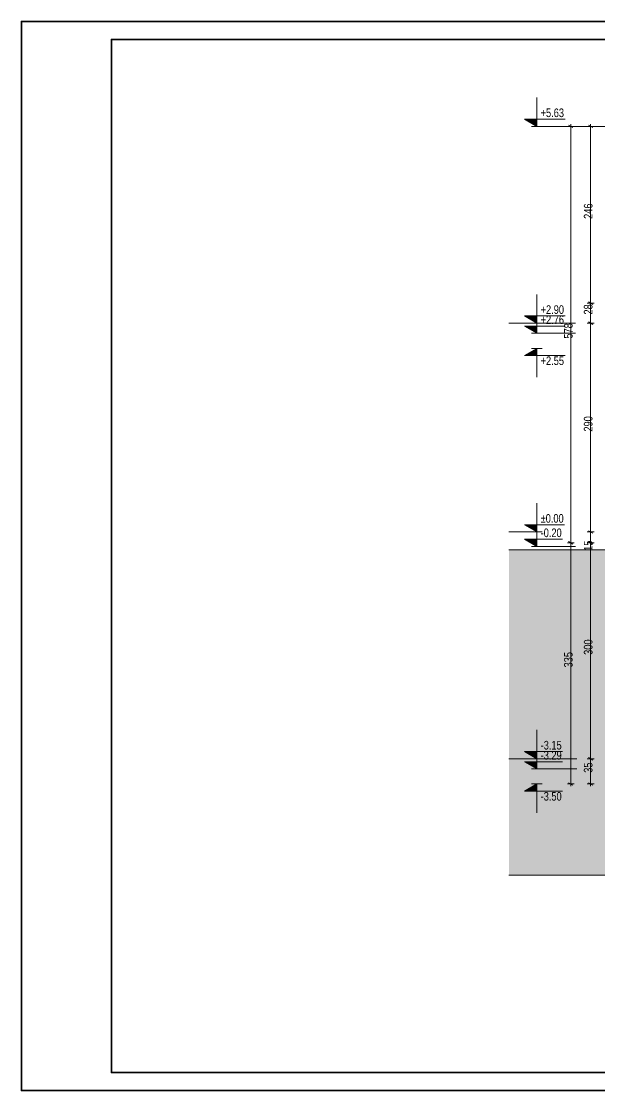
# Model space of a CAD drawing. Header units: millimetres. Extents: x -440 to 2671, y 0 to 297.
# Drawn here: x 2251.1 to 2411.8, y 0 to 297 of the extents above; entities that cross this region are included whole.
import ezdxf

# ---------------------------------------------------------------- set-up
doc = ezdxf.new("R2010")
doc.units = ezdxf.units.MM
doc.header["$MEASUREMENT"] = 0
doc.layers.add('1', color=7, linetype='Continuous', lineweight=13, true_color=0x2b2b2b)
doc.layers.add('85', color=7, linetype='Continuous', lineweight=20, true_color=0x404040)
doc.layers.add('129', color=255, linetype='Continuous', lineweight=0)
doc.layers.add('41', color=7, linetype='Continuous', lineweight=35)
doc.styles.add('GENERATED_STYLE_6', font='GOTHIC.TTF')

msp = doc.modelspace()

# ---------------------------------------------------------------- hatches: boundary and pattern name
at = {"linetype": 'Continuous', "lineweight": 0, "true_color": 0xffffff}
msp.add_hatch(color=7, dxfattribs=at).paths.add_polyline_path([(2554.13, 150.25), (2386.57, 150.25), (2386.57, 59.89), (2554.13, 59.89)])
at = {"layer": '85', "linetype": 'Continuous', "lineweight": 20, "true_color": 0x2a2a2a}
for points in [[(2394.35, 267.84), (2394.35, 269.84), (2390.89, 269.84)], [(2394.35, 213.17), (2394.35, 215.17), (2390.89, 215.17)], [(2394.35, 213.17), (2394.35, 215.17), (2390.89, 215.17)], [(2394.35, 210.37), (2394.35, 212.37), (2390.89, 212.37)], [(2394.35, 206.17), (2390.89, 204.17), (2394.35, 204.17)], [(2394.35, 155.17), (2394.35, 157.17), (2390.89, 157.17)], [(2394.35, 151.17), (2394.35, 153.17), (2390.89, 153.17)], [(2394.35, 92.17), (2394.35, 94.17), (2390.89, 94.17)], [(2394.35, 92.17), (2394.35, 94.17), (2390.89, 94.17)], [(2394.35, 92.17), (2394.35, 94.17), (2390.89, 94.17)], [(2394.35, 89.37), (2394.35, 91.37), (2390.89, 91.37)], [(2394.35, 85.17), (2390.89, 83.17), (2394.35, 83.17)]]:
    msp.add_hatch(color=250, dxfattribs=at).paths.add_polyline_path(points)

# ---------------------------------------------------------------- linework, layer by layer
at = {"layer": '129', "color": 255, "linetype": 'Continuous', "lineweight": 0, "flags": 128}
msp.add_lwpolyline([(2386.57, 150.25), (2554.13, 150.25), (2554.13, 59.89), (2386.57, 59.89)], dxfattribs=at)
at = {"layer": '41', "color": 7, "linetype": 'Continuous', "lineweight": 35, "flags": 128}
for points in [[(2671.13, 297), (2251.13, 297), (2251.13, 0), (2671.13, 0)], [(2666.13, 292), (2276.13, 292), (2276.13, 5), (2666.13, 5)]]:
    msp.add_lwpolyline(points, close=True, dxfattribs=at)
at = {"layer": '85', "linetype": 'Continuous', "lineweight": 20}
for p, q in [((2394.35, 267.84), (2394.35, 275.84)), ((2394.35, 267.84), (2390.89, 269.84)), ((2390.89, 269.84), (2394.35, 269.84)), ((2394.35, 267.84), (2392.85, 267.84)), ((2394.35, 269.84), (2402.23, 269.84)), ((2394.35, 267.84), (2528.13, 267.84)), ((2404.71, 267.84), (2402.83, 267.84)), ((2404.39, 267.48), (2403.14, 268.2)), ((2403.77, 267.84), (2403.77, 268.45)), ((2403.77, 152.17), (2403.77, 267.84)), ((2410.23, 267.84), (2408.35, 267.84)), ((2409.92, 267.48), (2408.67, 268.2)), ((2409.29, 267.84), (2409.29, 268.45)), ((2409.29, 218.71), (2409.29, 267.84)), ((2394.35, 213.17), (2394.35, 221.17)), ((2394.35, 213.17), (2394.35, 221.17)), ((2394.35, 210.37), (2394.35, 218.37)), ((2410.23, 218.71), (2408.35, 218.71)), ((2408.67, 219.07), (2409.92, 218.35)), ((2409.29, 213.17), (2409.29, 218.71)), ((2394.35, 213.17), (2390.89, 215.17)), ((2390.89, 215.17), (2394.35, 215.17)), ((2394.35, 213.17), (2390.89, 215.17)), ((2390.89, 215.17), (2394.35, 215.17)), ((2394.35, 215.17), (2402.23, 215.17)), ((2394.35, 215.17), (2402.23, 215.17)), ((2394.35, 213.17), (2386.57, 213.17)), ((2394.35, 210.37), (2390.89, 212.37)), ((2390.89, 212.37), (2394.35, 212.37)), ((2394.35, 213.17), (2392.85, 213.17)), ((2394.35, 213.17), (2395.85, 213.17)), ((2394.35, 213.17), (2405.13, 213.17)), ((2394.35, 212.37), (2402.23, 212.37)), ((2410.23, 213.17), (2408.35, 213.17)), ((2408.67, 213.53), (2409.92, 212.81)), ((2409.29, 155.17), (2409.29, 213.17)), ((2394.35, 210.37), (2392.85, 210.37)), ((2394.35, 210.37), (2405.13, 210.37)), ((2394.35, 206.17), (2390.89, 204.17)), ((2394.35, 206.17), (2392.85, 206.17)), ((2394.35, 206.17), (2395.85, 206.17)), ((2394.35, 206.17), (2394.35, 198.17)), ((2390.89, 204.17), (2394.35, 204.17)), ((2394.35, 204.17), (2402.23, 204.17)), ((2394.35, 155.17), (2394.35, 163.17)), ((2394.35, 151.17), (2394.35, 159.17)), ((2394.35, 155.17), (2386.57, 155.17)), ((2394.35, 155.17), (2390.89, 157.17)), ((2390.89, 157.17), (2394.35, 157.17)), ((2394.35, 157.17), (2402.05, 157.17)), ((2394.35, 155.17), (2395.85, 155.17)), ((2410.23, 155.17), (2408.35, 155.17)), ((2408.67, 155.53), (2409.92, 154.81)), ((2409.29, 152.17), (2409.29, 155.17)), ((2394.35, 151.17), (2390.89, 153.17)), ((2390.89, 153.17), (2394.35, 153.17)), ((2394.35, 153.17), (2401.48, 153.17)), ((2404.71, 152.17), (2402.83, 152.17)), ((2403.14, 152.53), (2404.39, 151.81)), ((2403.77, 85.17), (2403.77, 152.17)), ((2410.23, 152.17), (2408.35, 152.17)), ((2408.67, 152.53), (2409.92, 151.81)), ((2409.29, 92.17), (2409.29, 152.17)), ((2394.35, 151.17), (2392.85, 151.17)), ((2394.35, 151.17), (2405.06, 151.17)), ((2394.35, 92.17), (2394.35, 100.17)), ((2394.35, 92.17), (2394.35, 100.17)), ((2394.35, 92.17), (2394.35, 100.17)), ((2394.35, 89.37), (2394.35, 97.37)), ((2394.35, 92.17), (2386.57, 92.17)), ((2394.35, 92.17), (2390.89, 94.17)), ((2390.89, 94.17), (2394.35, 94.17)), ((2394.35, 92.17), (2390.89, 94.17)), ((2390.89, 94.17), (2394.35, 94.17)), ((2394.35, 92.17), (2390.89, 94.17)), ((2390.89, 94.17), (2394.35, 94.17)), ((2394.35, 92.17), (2392.85, 92.17)), ((2394.35, 92.17), (2392.85, 92.17)), ((2394.35, 94.17), (2401.48, 94.17)), ((2394.35, 94.17), (2401.48, 94.17)), ((2394.35, 94.17), (2401.48, 94.17)), ((2394.35, 92.17), (2405.47, 92.17)), ((2394.35, 92.17), (2395.85, 92.17)), ((2394.35, 92.17), (2405.13, 92.17)), ((2410.23, 92.17), (2408.35, 92.17)), ((2408.67, 92.53), (2409.92, 91.81)), ((2409.29, 85.17), (2409.29, 92.17)), ((2394.35, 89.37), (2390.89, 91.37)), ((2390.89, 91.37), (2394.35, 91.37)), ((2394.35, 89.37), (2392.85, 89.37)), ((2394.35, 91.37), (2401.48, 91.37)), ((2394.35, 89.37), (2405.47, 89.37)), ((2394.35, 85.17), (2390.89, 83.17)), ((2390.89, 83.17), (2394.35, 83.17)), ((2394.35, 85.17), (2392.85, 85.17)), ((2394.35, 85.17), (2395.85, 85.17)), ((2394.35, 85.17), (2394.35, 77.17)), ((2394.35, 83.17), (2401.48, 83.17)), ((2404.71, 85.17), (2402.83, 85.17)), ((2403.14, 85.53), (2404.39, 84.81)), ((2403.77, 84.56), (2403.77, 85.17)), ((2410.23, 85.17), (2408.35, 85.17)), ((2408.67, 85.53), (2409.92, 84.81)), ((2409.29, 84.56), (2409.29, 85.17))]:
    msp.add_line(p, q, dxfattribs=at)

# ---------------------------------------------------------------- texts
at = {"layer": '1', "linetype": 'Continuous', "lineweight": 13, "char_height": 2.4, "attachment_point": 7, "style": 'GENERATED_STYLE_6'}
for s, insert in [('\\A1;{\\W0.800000x;\\pql;\\fCentury Gothic|b0|i0|c0|p34;+5.63}', (2395.4, 270.38)), ('\\A1;{\\W0.800000x;\\pql;\\fCentury Gothic|b0|i0|c0|p34;+2.90}', (2395.4, 215.71)), ('\\A1;{\\W0.800000x;\\pql;\\fCentury Gothic|b0|i0|c0|p34;+2.90}', (2395.4, 215.71)), ('\\A1;{\\W0.800000x;\\pql;\\fCentury Gothic|b0|i0|c0|p34;+2.76}', (2395.4, 212.91)), ('\\A1;{\\W0.800000x;\\pql;\\fCentury Gothic|b0|i0|c0|p34;+2.55}', (2395.4, 201.51)), ('\\A1;{\\W0.800000x;\\pql;\\fCentury Gothic|b0|i0|c0|p34;±0.00}', (2395.4, 157.71)), ('\\A1;{\\W0.800000x;\\pql;\\fCentury Gothic|b0|i0|c0|p34;-0.20}', (2395.4, 153.71)), ('\\A1;{\\W0.800000x;\\pql;\\fCentury Gothic|b0|i0|c0|p34;-3.15}', (2395.4, 94.71)), ('\\A1;{\\W0.800000x;\\pql;\\fCentury Gothic|b0|i0|c0|p34;-3.15}', (2395.4, 94.71)), ('\\A1;{\\W0.800000x;\\pql;\\fCentury Gothic|b0|i0|c0|p34;-3.15}', (2395.4, 94.71)), ('\\A1;{\\W0.800000x;\\pql;\\fCentury Gothic|b0|i0|c0|p34;-3.29}', (2395.4, 91.91)), ('\\A1;{\\W0.800000x;\\pql;\\fCentury Gothic|b0|i0|c0|p34;-3.50}', (2395.4, 80.51))]:
    msp.add_mtext(s, dxfattribs=dict(at, insert=insert))
at = {"layer": '1', "linetype": 'Continuous', "lineweight": 13, "char_height": 2.4, "attachment_point": 7, "rotation": 90, "style": 'GENERATED_STYLE_6'}
for s, insert in [('\\A1;{\\W0.800000x;\\pql;\\fCentury Gothic|b0|i0|c0|p34;246}', (2409.84, 242.14)), ('\\A1;{\\W0.800000x;\\pql;\\fCentury Gothic|b0|i0|c0|p34;28}', (2409.84, 215.56)), ('\\A1;{\\W0.800000x;\\pql;\\fCentury Gothic|b0|i0|c0|p34;578}', (2404.32, 208.88)), ('\\A1;{\\W0.800000x;\\pql;\\fCentury Gothic|b0|i0|c0|p34;290}', (2409.84, 183.04)), ('\\A1;{\\W0.800000x;\\pql;\\fCentury Gothic|b0|i0|c0|p34;15}', (2409.84, 149.93)), ('\\A1;{\\W0.800000x;\\pql;\\fCentury Gothic|b0|i0|c0|p34;300}', (2409.84, 121.04)), ('\\A1;{\\W0.800000x;\\pql;\\fCentury Gothic|b0|i0|c0|p34;335}', (2404.32, 117.54)), ('\\A1;{\\W0.800000x;\\pql;\\fCentury Gothic|b0|i0|c0|p34;35}', (2409.84, 88.29))]:
    msp.add_mtext(s, dxfattribs=dict(at, insert=insert))

doc.saveas('drawing.dxf')
